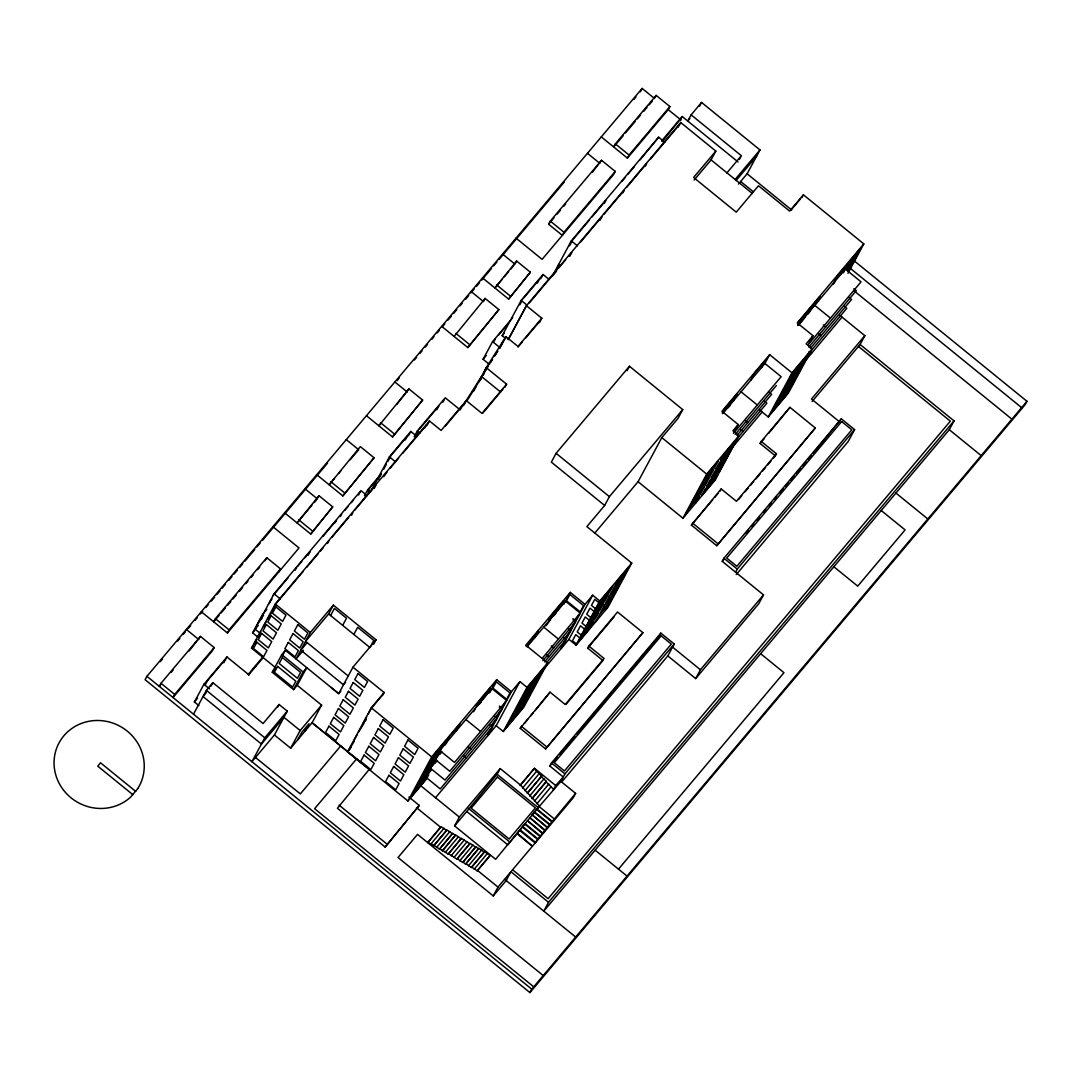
<?xml version="1.0" encoding="UTF-8"?>
<svg xmlns="http://www.w3.org/2000/svg" width="1081" height="1081" viewBox="0 0 1081 1081"><rect width="100%" height="100%" fill="white"/><g stroke="black" fill="none" stroke-linecap="round" stroke-linejoin="round"><path stroke-width="1.5" d="M654.518 98.493L642.128 88.412L146.921 676.314L145.097 679.706L529.92 992.588L1025.126 404.686L1026.95 401.294L854.355 260.967M214.16 647.573L174.703 694.421L173.028 697.529L212.484 650.681L214.16 647.573L200.458 636.425L160.988 683.287L159.312 686.381L161.447 683.854M189.189 650.924L200.458 636.425M278.803 571.944L280.479 568.849L266.777 557.701L215.376 618.71L213.7 621.818L219.065 615.454M265.102 560.796L266.777 557.701M201.309 611.738L227.415 632.966L229.091 629.858L280.479 568.849M198.877 705.609L194.404 701.974L203.904 684.327L226.956 656.964L248.779 674.72L263.183 657.613M205.539 684.314L207.511 680.652M193.513 714.19L206.363 690.34L212.835 682.652L263.088 723.527L279.114 704.501L287.262 711.136L274.425 734.985L251.927 761.686L264.777 737.823L287.262 711.136M284.641 512.826L310.733 534.041L332.691 506.854L318.976 495.72L297.032 522.907L311.977 505.151M210.822 686.381L212.835 682.652M223.781 662.842L226.956 656.964M317.868 497.787L318.976 495.72M316.747 474.708L342.839 495.922L374.053 457.763L360.338 446.615L329.137 484.774L334.407 478.518M257.764 637.033L252.616 632.858L262.129 615.211L266.858 609.306M259.981 633.115L255.035 629.101L274.034 593.807L360.959 490.612L367.148 495.639M310.733 534.041L332.691 506.854M275.898 667.963L251.508 648.127L275.263 604.009L429.454 420.955L441.129 430.441L466.262 400.605L481.991 413.401L506.597 384.201L486.247 367.662L505.922 336.623L518.015 346.46L541.797 318.219L526.433 305.72L680.733 122.545L715.825 151.097L711.082 159.92L694.137 180.027M254.062 644.276L256.697 639.384M260.791 631.79L258.156 636.668L260.291 634.142M263.561 626.629L266.196 621.737M267.656 619.021L273.088 610.387M295.235 570.133L296.572 567.647M308.044 555.35L310.017 551.688L304.856 557.823M366.445 415.699L392.538 436.927L422.63 400.078L408.929 388.93L378.836 425.779L380.944 423.279M342.839 495.922L374.053 457.763M248.657 675.328L249.981 672.882M335.178 522.731L336.515 520.245L322.976 536.311M340.339 516.569L341.664 514.137M396.727 404.537L408.929 388.93M327.557 543.405L328.867 540.973M358.581 495.017L360.176 492.071M392.538 436.927L422.63 400.078M351.514 515.313L352.825 512.88M364.473 495.814L367.648 489.936L379.445 475.924M367.662 491.841L369.634 488.18L381.498 474.1M293.586 689.61L303.085 671.963L306.734 667.653L297.221 685.3L293.586 689.61L272.263 672.274L281.763 654.627L285.411 650.316L338.718 693.651L340.826 691.151M371.175 490.693L389.39 456.858L410.807 431.427L416.996 436.454M454.101 336.421L485.139 298.451L498.854 309.598L467.803 347.569L441.71 326.354M282.236 656.194L285.411 650.316M378.309 479.18L380.944 474.302M383.728 469.14L386.349 464.249M387.822 461.533L391.106 455.425L407.28 436.224L405.307 439.899M374.202 488.477L375.472 485.991M383.728 476.735L387.147 471.775M408.442 435.832L410.807 431.427M485.139 298.451L483.464 301.558L471.086 291.478M414.212 436.778L417.374 430.9L445.264 397.781L460.033 409.78M482.518 277.898L508.624 299.113L530.352 272.196L516.65 261.048L494.909 287.965L502.3 279.195M416.077 435.251L418.05 431.589M373.648 644.208L376.026 639.803L333.38 605.13L310.315 632.507L296.072 658.978L303.41 650.262M467.803 347.569L498.854 309.598M425.009 427.725L426.319 425.279L402.875 453.115M427.076 425.36L429.454 420.955M436.792 409.767L438.764 406.105L419.36 429.143M515.529 263.115L516.65 261.048M277.776 706.988L279.114 704.501M348.231 675.99L305.572 641.33L328.624 613.954L333.38 605.13M442.899 402.186L444.48 399.254M330.597 615.548L334.434 608.414L346.501 618.237L342.663 625.359M615.238 171.42L563.998 232.253L562.323 235.361L548.621 224.213L550.297 221.105L601.522 160.285L615.238 171.42L613.562 174.527L542.108 259.359L516.015 238.131M508.624 299.113L530.352 272.196M489.544 364.527L483.072 359.27L492.571 341.623L512.772 317.638M494.058 341.353L495.368 338.907M460.263 409.658L462.236 405.983L445.426 425.955M463.884 405.024L466.262 400.605M505.867 338.677L502.179 335.678L521.191 300.396L543.013 274.466L549.162 279.466M519.812 304.828L521.799 301.153M473.586 391.2L475.951 386.782M476.748 385.309L486.247 367.662M484.193 371.918L486.815 367.027M483.248 375.107L483.977 373.742M500.233 346.974L504.259 339.502M499.53 348.501L505.922 336.623M592.388 172.257L601.522 160.285M537.311 283.181L538.622 280.736M640.303 91.817L642.128 88.412M540.635 278.884L543.013 274.466M601.293 136.895L627.385 158.11L668.22 109.64L669.896 106.533L656.181 95.385L615.346 143.868L613.684 146.975L623.359 135.49M274.425 734.985L290.667 748.187L300.167 730.54L321.598 705.109L297.221 685.3M353.838 634.425L357.676 627.304L373.796 640.411L369.959 647.546L328.624 613.954M297.734 739.796L301.761 732.323L309.044 723.689L305.018 731.148M664.788 142.192L658.64 137.206L571.322 240.874L552.31 276.168L556.526 271.169M321.598 705.109L312.098 722.757L290.667 748.187M555.296 272.263L558.58 266.156M569.552 245.792L572.835 239.685L589.01 220.483M655.072 97.452L656.181 95.385M569.741 256.238L571.714 252.576L568.687 256.17M376.026 639.803L352.96 667.18L338.718 693.637L331.097 687.462M627.385 158.11L629.061 155.015L669.896 106.533M539.433 322.624L541.797 318.219M505.016 387.147L506.597 384.201M604.455 203.025L605.765 200.58L592.023 216.889M599.887 220.456L601.86 216.795L580.321 242.347M622.845 192.756L624.169 190.31L604.157 214.065M658.64 137.206L640.087 159.839M645.289 166.109L646.6 163.663L626.588 187.432M662.248 141.679L678.111 121.964M679.8 120.937L682.179 116.518L738.026 161.92M677.949 127.355L679.3 124.842L650.6 158.921M679.138 125.491L680.733 122.545M428.765 774.753L426.455 779.036L407.942 801.007L347.528 751.89L371.283 707.785L384.268 692.367M354.473 739.661L357.108 734.769M358.568 732.053L363.838 723.594M366.608 717.122L363.311 723.23L366.283 719.703M368.067 714.419L371.351 708.298L382.255 695.367M738.485 184.04L747.133 173.784L759.97 149.935L701.555 102.438L691.11 114.856L687.759 121.058L689.854 118.572M699.556 106.168L701.555 102.438M382.552 695.461L384.133 692.529L352.96 667.18M369.378 769.199L337.421 808.25L385.147 847.058L419.266 805.426L408.942 797.035M594.604 533.311L638.06 481.721L661.815 437.602L677.99 418.415L682.733 409.591L629.439 366.256L556.093 453.317L551.351 462.141L604.644 505.476L586.861 526.596L631.736 563.079L607.981 607.198L576.038 645.114L568.93 639.344L592.685 595.226L599.793 600.995L576.038 645.114M739.363 159.448L740.701 156.961M627.061 370.661L629.439 366.256M407.942 801.007L431.697 756.903L496.706 679.733L511.421 691.691L487.666 735.81M385.147 847.058L419.266 805.426M431.265 768.023L428.63 772.901L416.496 787.306L419.793 781.198L430.914 767.996M436.008 759.2L433.386 764.078L421.252 778.482L424.536 772.375L436.67 757.97M440.764 750.376L438.129 755.254L425.995 769.658L429.292 763.551L440.413 750.349M445.453 743.742L449.304 736.607L459.817 724.135L455.966 731.269M473.667 711.757L474.978 709.312M489.571 692.962L496.706 679.733M526.204 646.343L538.243 631.02L534.406 638.155M604.644 505.476L609.4 496.652L682.733 409.591M428.117 842.085L427.792 842.694L441.048 826.722L446.656 830.411L433.724 845.761L431.089 843.612L430.751 844.234L428.117 842.085L441.048 826.722M546.027 625.845L550.54 619.602M487.626 734.54L490.328 729.513M492.382 725.716L495.76 719.433M497.125 716.892L500.517 710.622M505.259 701.799L501.881 708.069L499.395 706.042M496.165 725.729L519.92 681.611L527.028 687.394L503.273 731.513L496.165 725.729L435.521 797.724M433.724 845.761L446.912 829.924L452.453 833.748L439.521 849.112L433.981 845.288M563.958 604.13L570.282 592.374L585.01 604.347L561.255 648.451M439.521 849.112L452.709 833.275L455.344 835.424L442.413 850.774L439.764 848.639M519.745 830.465L535.041 842.91L540.351 836.032L525.042 823.6L495.639 859.287L454.588 825.911L459.33 817.087L500.206 768.577L520.42 785.009L539.203 805.75L538.176 807.669L507.8 844.856L466.749 811.48L497.125 774.293L500.206 768.577M442.413 850.774L455.601 834.951L461.141 838.761L448.196 854.125L442.67 850.301M570.282 592.374L525.812 645.168L547.648 662.923L523.893 707.028L503.273 731.513M448.196 854.125L461.398 838.288L469.83 843.775L456.885 859.138L448.453 853.652M801.805 197.728L803.386 194.783L863.8 243.901L847.963 273.317M561.215 647.181L564.593 640.911M565.958 638.358L569.336 632.088M570.714 629.534L574.092 623.264M578.848 614.44L575.457 620.71L572.971 618.683M520.218 728.31L550.04 692.164L565.241 704.528L604.063 658.451L588.848 646.087L617.548 612.008L642.911 632.628L545.581 748.93L520.218 728.31L522.339 725.783M456.885 859.138L470.086 843.302L475.613 847.112L462.682 862.476L457.141 858.665M550.04 692.164L535.095 710.636M462.682 862.476L475.87 846.639L478.518 848.788L465.573 864.151L462.938 862.003M595.455 622.075L599.293 614.94L609.806 602.455L605.968 609.603M465.573 864.151L478.775 848.315L484.302 852.139L471.37 867.489L465.83 863.678M566.282 704.042L602.941 660.518L587.726 648.154L588.848 646.087M471.37 867.489L484.558 851.652L490.098 855.476L477.153 870.84L471.627 867.016M722.257 412.874L724.229 409.213L737.161 393.849L733.877 399.956L723.094 412.753M477.153 870.84L490.098 855.476M520.164 785.482L534.473 768.307L555.702 785.563L553.323 789.968M545.581 748.93L642.911 632.628M534.217 768.78L541.635 776.172L527.312 793.346M750.998 379.985L754.849 372.85L765.362 360.378L761.51 367.513M722.621 413.685L764.916 363.486L769.658 354.663L791.995 372.823L768.24 416.942L759.659 409.956M638.06 481.721L682.935 518.218L706.69 474.1L739.039 435.697L732.945 430.751L738.201 424.509L721.959 411.293L769.658 354.663M555.702 785.563L563.269 776.982L549.824 766.051L551.486 762.956L660.856 633.115L674.22 643.992L667.801 655.91L561.755 781.941M684.962 515.813L688.8 508.678L699.312 496.193L695.475 503.341M541.378 776.644L546.405 781.414L532.082 798.589M738.201 424.509L733.445 433.332L781.158 376.688L764.916 363.486M674.22 643.992L564.931 773.874L560.89 781.401L532.055 814.804L547.175 827.6L540.351 836.032M546.148 781.887L553.648 789.36M732.567 447.169L729.283 453.277L716.041 468.992L719.324 462.884L762.146 411.983M737.323 438.346L734.026 444.453L720.797 460.168L724.081 454.061L766.902 403.159L764.402 401.132M739.039 435.697L715.284 479.815L682.935 518.218M691.394 525.082L721.216 488.936L736.418 501.3L776.442 453.79L761.24 441.426L789.941 407.348L815.304 427.968L716.757 545.716L691.394 525.082L712.649 499.841M543.216 975.575L398.024 857.517L417.536 834.356L493.247 895.919L498.003 887.096L573.227 797.778L575.605 793.359L560.89 781.401M720.095 491.004L721.216 488.936M833.87 282.641L837.707 275.493L844.585 267.331L840.734 274.479M843.369 272.844L844.68 270.399M547.175 827.6L575.605 793.359M863.8 243.901L797.251 322.908L812.993 335.705L808.25 344.528L861.044 281.844L845.315 269.047L797.805 325.449M848.369 271.412L851.652 265.304L847.396 270.372M773.172 458.425L775.334 455.858L760.119 443.494L761.24 441.426M804.534 361.73L801.251 367.837L785.076 387.039L788.36 380.931L842.045 317.138M809.291 352.906L805.994 359.014L789.819 378.215L793.116 372.107L846.788 308.315L844.369 306.342M812.993 335.705L806.115 343.866L812.209 348.825L788.454 392.944L768.24 416.942M660.856 633.115L659.18 636.223L576.889 733.918M789.941 407.348L768.632 433.4M716.757 545.716L815.304 427.968M775.334 455.858L776.442 453.79M667.801 655.91L695.678 678.584L758.754 603.711L763.497 594.888L722.243 561.35L723.919 558.242L841.342 418.833L854.598 429.603L848.166 441.534L736.256 574.552M954.037 420.887L548.526 902.297L543.784 911.121L949.294 429.711L954.037 420.887L860.098 344.501L864.841 335.678L839.626 315.166M735.58 572.187L737.242 569.079L854.598 429.603M695.678 678.584L700.434 669.761L763.497 594.888M529.92 992.588L531.757 989.183L1026.95 401.294M813.574 452.925L841.342 418.833M462.709 406.132L481.504 376.485L500.571 391.998M484.396 371.769L487.869 366.283M489.747 363.513L492.368 359.378M494.125 356.622L497.611 351.109M488.166 366.216L478.775 381.958L481.383 377.85M490.788 362.081L492.531 359.338M495.152 355.203L497.76 351.082M466.911 400.848L475.856 386.728M479.937 380.539L481.68 377.796M160.299 661.653L162.474 659.072M177.676 641.033L179.851 638.452M183.108 634.574L185.283 632.007M188.54 628.129L190.715 625.561M195.053 620.399L197.228 617.819M200.485 613.954L202.66 611.373M205.917 607.508L208.093 604.928M211.349 601.063L214.606 597.198M216.768 594.618L220.038 590.753M222.2 588.172L225.456 584.294M228.726 580.429L231.983 576.565M234.145 573.984L237.401 570.119M239.577 567.539L242.833 563.674M245.009 561.093L254.778 549.486M256.954 546.918L260.21 543.04M262.386 540.473L327.543 463.114M397.038 380.607L399.213 378.026M414.415 359.973L416.59 357.392M419.847 353.528L422.022 350.947M425.279 347.082L427.454 344.501M431.792 339.339L433.967 336.772M437.224 332.894L439.399 330.327M442.656 326.448L444.832 323.868M448.088 320.003L451.345 316.138M453.507 313.558L456.777 309.693M460.033 305.828L462.195 303.248M465.465 299.383L468.722 295.505M470.884 292.937L474.14 289.059M476.316 286.492L479.572 282.614M481.748 280.047L491.517 268.439M493.693 265.858L496.949 261.994M499.125 259.413L564.282 182.054M633.777 99.547L635.952 96.966M171.055 672.45L173.19 669.923M221.2 612.913L225.483 607.833M227.632 605.292L230.834 601.482M232.983 598.942L236.185 595.118M239.401 591.307L242.617 587.496M245.833 583.686L247.968 581.146M251.184 577.322L253.319 574.781M257.602 569.701L259.751 567.16M314.112 502.624L317.314 498.814L304.923 488.747M338.637 473.505L340.745 471.005M350.23 459.736L358.676 449.71L346.285 439.643M504.422 276.695L508.638 271.669M510.745 269.169L513.921 265.413M548.621 224.213L553.958 217.876M557.161 214.079L560.363 210.268M563.566 206.471L565.701 203.931M625.507 132.936L635.169 121.45M637.317 118.91L640.547 115.072M643.776 111.248L646.992 107.424M649.14 104.871L652.37 101.046M227.415 632.966L299.018 547.945L272.925 526.731M273.128 595.482L288.195 577.605M297.613 566.417L301.748 561.512M344.893 510.286L348.123 506.449M351.366 502.611L353.514 500.057M523.109 298.721L539.284 279.52M621.791 181.554L624.967 177.784M628.142 174.027L634.479 166.501M269.845 601.59L271.993 599.036M268.385 604.306L270.534 601.752M661.694 140.841L682.179 116.518M207.187 681.044L222.064 663.369M498.598 335.069L508.313 323.543M260.345 619.237L263.561 615.413M557.62 266.318L559.242 264.399M258.872 621.953L262.102 618.129M255.589 628.061L257.737 625.507M306.639 567.363L318.098 553.756M320.192 551.269L323.314 547.567M332.002 537.257L348.677 517.448M354.568 510.367L376.174 484.815M390.268 468.073L398.605 458.182M529.393 302.829L552.932 274.871M558.58 268.169L565.66 259.764M255.035 629.101L257.981 625.602M502.179 335.678L504.259 333.218M194.404 701.974L197.539 698.245M252.616 632.858L254.724 630.345M483.072 359.27L486.261 355.473M206.255 692.705L203.025 696.542L261.426 744.039L283.925 717.338L300.167 730.54M251.508 648.127L253.495 645.762M518.042 347.028L522.245 342.042M525.393 338.299L539.068 322.07M248.279 674.301L262.669 657.207M253.13 669.139L256.278 665.396M482.694 413.185L503.043 389.025M272.263 672.274L274.993 669.031M715.825 151.097L693.597 177.487L736.242 212.16L758.47 185.77L789.643 211.106L803.386 194.783M307.112 642.682L300.815 650.154L343.488 684.814L345.582 682.327M726.891 172.906L741.363 155.718L691.11 114.856M735.094 179.473L759.97 149.935M736.08 180.541L756.632 156.137M791.346 209.7L800.264 199.107M340.745 745.917L300.315 793.913L255.481 757.47M354.338 741.242L349.068 749.701L351.041 747.349M347.528 751.89L349.676 749.349M356.676 758.794L314.625 808.71L533.73 986.845M361.851 763.2L312.098 722.757L368.986 769.01M798.089 322.53L819.925 296.613L816.628 302.721L797.913 324.935M728.094 407.794L730.256 405.24M527.042 646.884L565.539 601.198L580.254 613.17L542.257 658.288M444.548 745.431L446.656 742.931M479.18 704.326L481.288 701.826M553.742 615.805L555.877 613.278M798.535 325.192L804.777 317.787M807.899 314.085L809.966 311.612M832.965 284.317L834.924 281.992M845.747 269.128L856.409 256.481L853.125 262.588L846.72 270.182M440.71 752.565L435.048 759.294L449.777 771.266L501.922 709.339L499.476 707.352M439.805 754.254L441.899 751.754M435.954 761.389L430.292 768.118L445.021 780.09L497.179 718.162L494.72 716.176M435.048 763.078L437.156 760.578M431.211 770.213L425.549 776.942L440.264 788.914L492.423 726.986L489.963 725M511.421 691.691L519.92 681.611M585.01 604.347L592.685 595.226M542.892 660.707L575.511 621.994L573.052 619.994M735.202 434.427L776.401 385.512M808.791 347.069L856.301 290.667L853.868 288.695M544.608 661.856L570.754 630.818L568.309 628.818M736.958 435.535L771.658 394.335L769.159 392.308M810.385 348.352L851.544 299.491L849.125 297.518M546.256 663.085L566.012 639.628L563.552 637.641M527.028 687.394L547.648 662.923M599.793 600.995L631.736 563.079M791.995 372.823L812.209 348.825M543.581 669.436L568.93 639.344M524.474 723.257L527.663 719.473M530.852 715.69L532.974 713.163M587.726 648.154L614.305 616.602M714.784 497.314L717.973 493.531M760.119 443.494L764.375 438.44M430.751 844.234L444.021 828.262M864.841 335.678L811.48 399.024L839.68 421.941M436.616 847.436L449.818 831.6M454.588 825.911L466.749 811.48M812.128 401.456L860.098 344.501M738.553 499.517L741.796 495.666M745.039 491.814L748.295 487.963M750.457 485.396L753.7 481.545M755.862 478.978L760.186 473.843M762.348 471.275L765.591 467.411M767.767 464.844L771.01 460.992M445.304 852.45L458.506 836.613M451.101 855.787L464.29 839.964M453.993 857.463L467.181 841.626M520.42 785.009L534.473 768.307M459.79 860.8L472.978 844.977M522.542 788.103L536.865 770.929M524.92 790.724L539.243 773.55M549.824 766.051L557.404 757.051M559.566 754.484L574.727 736.485M722.243 561.35L724.419 558.769M746.174 532.947L748.349 530.366M751.606 526.501L753.781 523.92M757.038 520.042L759.213 517.461M763.564 512.299L765.74 509.719M768.996 505.84L771.172 503.26M774.442 499.395L776.617 496.801M779.874 492.936L783.13 489.058M785.306 486.477L788.576 482.612M790.752 480.032L794.008 476.153M796.184 473.573L800.535 468.411M802.71 465.83L805.967 461.952M808.142 459.371L811.399 455.506M527.569 792.873L541.635 776.172M468.478 865.827L481.667 849.99M529.69 795.967L544.013 778.793M532.338 798.116L546.405 781.414M474.262 869.165L487.463 853.328M534.46 801.21L548.783 784.036M536.852 803.832L551.161 786.657M493.247 895.919L506.192 880.556L510.935 871.732L548.526 902.297M618.481 869.138L783.968 672.679L760.619 653.694M668.22 109.64L681.03 120.045M747.133 173.784L791.589 209.93M849.788 267.939L1021.613 407.632M740.647 181.473L753.471 191.891M711.082 159.92L752.444 193.553M854.301 291.019L1011.911 419.158M814.736 305.342L830.478 318.138M615.346 143.868L629.061 155.015M858.449 346.447L950.334 421.158L548.108 898.676L512.583 869.786M823.303 324.989L825.735 326.962M949.294 429.711L981.183 455.628M818.56 333.813L820.979 335.786M587.469 153.313L599.86 163.38M809.061 351.46L811.48 353.433M895.933 493.058L927.822 518.975M550.297 221.105L563.998 232.253M571.322 240.874L577.457 245.873M741.053 391.808L757.308 405.01M881.231 510.502L905.094 529.906L857.719 586.145L833.856 566.755M745.295 420.631L747.795 422.657M740.553 429.454L743.052 431.481M502.584 254.076L514.975 264.156M521.191 300.396L527.325 305.382M496.584 284.871L510.286 296.018M661.815 437.602L706.69 474.1M492.571 341.623L500.152 347.785M692.502 523.015L717.865 543.635M455.763 333.326L469.478 344.474M723.919 558.242L737.242 569.079M556.093 453.317L609.4 496.652M394.862 381.958L407.253 392.038M417.374 430.9L419.941 432.981M672.544 647.087L700.434 669.761M380.512 422.671L394.214 433.819M598.888 602.685L594.766 599.333L591.483 605.441L595.604 608.792M594.145 611.508L590.01 608.157L586.726 614.265L590.848 617.616M389.39 456.858L395.565 461.884M589.388 620.332L585.267 616.981L581.97 623.088L586.105 626.44M584.632 629.156L580.511 625.804L577.227 631.912L581.348 635.263M579.889 637.979L575.768 634.628L572.471 640.736L576.592 644.087M543.702 627.115L558.431 639.087M367.648 489.936L370.378 492.152M551.215 645.911L553.675 647.911M546.473 654.735L548.918 656.735M330.813 481.68L344.515 492.814M298.694 519.799L312.409 530.947M521.326 726.243L546.689 746.863M551.486 762.956L564.931 773.874M302.95 571.646L276.668 602.847L273.385 608.954M465.87 719.514L480.599 731.472M468.641 747.133L471.1 749.119M595.131 850.152L627.021 876.083M538.879 806.358L554.175 818.803M497.125 774.293L538.176 807.669M274.034 593.807L280.222 598.833M536.771 808.858L552.08 821.303M536.514 809.331L551.823 821.776M534.419 811.831L549.716 824.263M534.163 812.304L549.459 824.749M463.898 755.957L466.343 757.943M275.263 604.009L310.315 632.507M532.055 814.804L547.364 827.235M545.067 830.1L529.771 817.655L544.81 830.573M542.703 833.059L527.406 820.628L542.459 833.546M524.798 824.073L540.095 836.505M522.691 826.56L537.987 839.005M522.434 827.046L537.743 839.478M371.283 707.785L431.697 756.903M520.096 829.83L535.392 842.261M517.394 833.248L532.406 846.247L517.096 833.816M281.763 654.627L303.085 671.963M468.424 808.372L509.475 841.748M215.376 618.71L229.091 629.858M420.793 785.765L459.33 817.087M416.536 807.669L440.724 827.33M504.962 879.569L575.673 937.051M186.391 629.466L198.782 639.533M477.41 870.354L498.003 887.096M203.904 684.327L209.484 688.867M206.363 690.34L264.777 737.823M339.096 805.156L386.822 843.95M160.988 683.287L174.703 694.421M146.921 676.314L531.757 989.183M135.72 791.4L100.547 762.808L97.749 766.145L132.909 794.738M526.433 305.72L508.259 339.569L526.433 305.72M256.873 642.222L253.495 648.505L263.602 656.721L266.98 650.438L256.873 642.222M261.629 633.398L258.237 639.682L268.358 647.897L271.736 641.614L261.629 633.398M266.372 624.575L262.994 630.858L273.101 639.074L276.479 632.79L266.372 624.575M271.128 615.751L267.75 622.034L277.858 630.25L281.236 623.967L271.128 615.751M275.871 606.927L272.493 613.211L282.6 621.426L285.992 615.143L275.871 606.927M288.276 642.384L284.898 648.654L295.005 656.883L298.383 650.6L288.276 642.384M293.032 633.561L289.654 639.844L299.761 648.06L303.139 641.776L293.032 633.561M297.775 624.737L294.397 631.02L304.504 639.236L307.882 632.953L297.775 624.737M277.628 666.382L274.439 672.314L292.654 687.124L295.843 681.192L277.628 666.382M282.384 657.559L279.182 663.491L297.397 678.3L300.599 672.368L282.384 657.559M328.948 726.189L325.57 732.472L335.718 740.728L339.096 734.445L328.948 726.189M333.705 717.365L330.313 723.648L340.474 731.905L343.853 725.621L333.705 717.365M338.448 708.541L335.069 714.825L345.217 723.081L348.609 716.798L338.448 708.541M343.204 699.718L339.826 706.001L349.974 714.257L353.352 707.974L343.204 699.718M348.46 691.313L345.258 697.245L354.906 705.096L358.108 699.15L348.46 691.313M353.203 682.489L350.014 688.435L359.662 696.272L362.851 690.327L353.203 682.489M357.96 673.666L354.757 679.611L364.405 687.448L367.608 681.503L357.96 673.666M364.067 755.078L360.689 761.348L370.837 769.604L374.215 763.335L364.067 755.078M368.824 746.255L365.432 752.525L375.593 760.781L378.972 754.511L368.824 746.255M373.567 737.431L370.188 743.701L380.336 751.957L383.728 745.687L373.567 737.431M378.323 728.608L374.945 734.877L385.093 743.133L388.471 736.864L378.323 728.608M383.066 719.784L379.688 726.067L389.849 734.31L393.227 728.04L383.066 719.784M388.944 775.307L385.566 781.577L395.714 789.833L399.092 783.563L388.944 775.307M393.7 766.483L390.309 772.753L400.47 781.009L403.848 774.739L393.7 766.483M398.443 757.659L395.065 763.929L405.213 772.185L408.604 765.916L398.443 757.659M403.199 748.836L399.821 755.106L409.969 763.362L413.347 757.092L403.199 748.836M407.942 740.012L404.564 746.282L414.726 754.538L418.104 748.268L407.942 740.012M415.036 790.022L411.753 796.129L423.874 781.725L427.171 775.618L415.036 790.022M434.035 754.727L430.751 760.835L442.886 746.431L446.169 740.323L434.035 754.727M479.721 700.488L476.437 706.596L486.95 694.124L490.234 688.016L479.721 700.488M496.301 681.827L492.922 688.097L506.638 699.245L510.016 692.975L496.301 681.827M552.094 614.576L548.81 620.683L560.526 606.765L563.823 600.658L552.094 614.576M569.89 594.469L566.512 600.752L580.213 611.887L583.591 605.617L569.89 594.469M509.34 721.73L506.043 727.837L522.218 708.65L525.515 702.542L509.34 721.73M514.083 712.906L510.8 719.014L526.974 699.826L530.258 693.718L514.083 712.906M518.839 704.082L515.556 710.19L531.717 691.002L535.014 684.895L518.839 704.082M523.596 695.259L520.299 701.38L536.473 682.179L539.757 676.071L523.596 695.259M528.339 686.435L525.055 692.556L541.23 673.355L544.513 667.247L528.339 686.435M580.7 637.02L577.403 643.127L590.442 627.642L593.739 621.534L580.7 637.02M585.443 628.196L582.159 634.304L595.199 618.818L598.482 612.711L585.443 628.196M590.199 619.372L586.902 625.48L599.955 609.995L603.239 603.887L590.199 619.372M594.942 610.549L591.658 616.656L604.698 601.171L607.995 595.063L594.942 610.549M599.698 601.725L596.415 607.833L609.454 592.347L612.738 586.24L599.698 601.725M604.049 606.117L600.198 613.251L610.711 600.779L614.562 593.631L604.049 606.117M608.792 597.293L604.955 604.428L615.467 591.956L619.305 584.807L608.792 597.293M613.549 588.469L609.698 595.604L620.21 583.132L624.061 575.984L613.549 588.469M618.291 579.646L614.454 586.78L624.967 574.308L628.804 567.16L618.291 579.646M693.556 499.854L689.705 506.989L700.218 494.517L704.069 487.369L693.556 499.854M698.299 491.031L694.461 498.165L704.974 485.693L708.812 478.545L698.299 491.031M703.055 482.207L699.218 489.342L709.717 476.87L713.568 469.722L703.055 482.207M707.812 473.383L703.961 480.518L714.473 468.046L718.325 460.898L707.812 473.383M705.082 489.355L701.785 495.463L715.027 479.748L718.311 473.64L705.082 489.355M709.825 480.532L706.542 486.639L719.784 470.924L723.067 464.816L709.825 480.532M714.582 471.708L711.284 477.816L724.527 462.1L727.824 455.993L714.582 471.708M849.436 261.575L846.139 267.683L857.868 253.765L861.165 247.657L849.436 261.575M774.104 407.402L770.821 413.51L786.995 394.308L790.279 388.201L774.104 407.402M778.861 398.578L775.577 404.686L791.738 385.485L795.035 379.377L778.861 398.578M783.617 389.755L780.32 395.862L796.494 376.661L799.778 370.553L783.617 389.755M137.8 788.562L130.463 797.265A45.551 43.537 28.3 0 1 56.496 777.198A45.551 43.537 28.3 0 1 103.884 720.932A45.551 43.537 28.3 0 1 137.8 788.562M491.95 688.556L439.805 750.471L454.52 762.443L506.678 700.515L491.95 688.556M497.436 777.009L471.194 808.169L509.151 839.032L535.392 807.872L497.436 777.009M661.167 635.844L554.296 762.727L564.444 770.983L671.315 644.1L661.167 635.844M841.667 421.563L726.702 558.039L736.85 566.295L851.814 429.819L841.667 421.563"/></g></svg>
